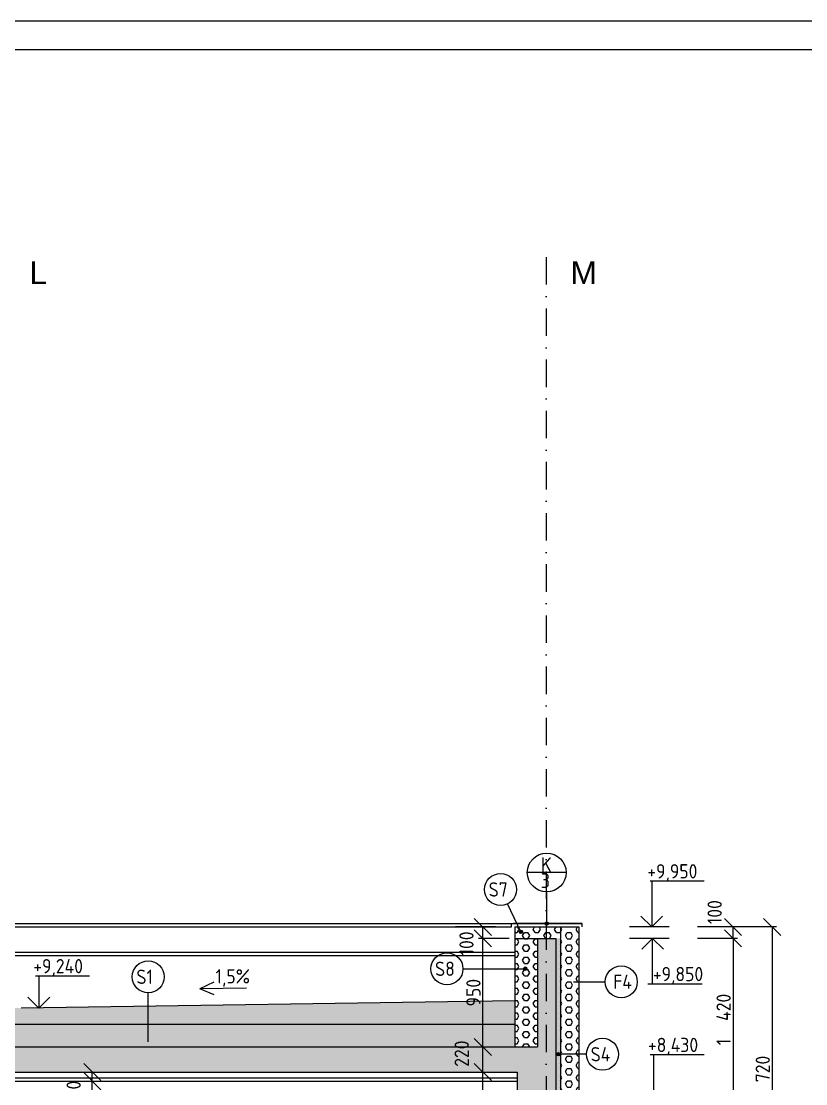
# Model space of a CAD drawing. Extents: x 3792242 to 5145247, y -1546315 to -1031918.
# Drawn here: x 3944992 to 3951864, y -1493183 to -1483880 of the extents above; entities that cross this region are included whole.
import ezdxf

# ---------------------------------------------------------------- set-up
doc = ezdxf.new("R2010")
doc.units = 0
doc.header["$MEASUREMENT"] = 0
doc.linetypes.add('BODKOCIARKOVANA_3', pattern=[5.6, 3, -1.3, 0, -1.3])
doc.layers.get('0').update_dxf_attribs({"linetype": 'CONTINUOUS'})
doc.layers.get('Defpoints').update_dxf_attribs({"color": 61, "linetype": 'CONTINUOUS'})
for name, color, linetype in [('KÓTY', 4, 'CONTINUOUS'), ('MÚRY', 1, 'CONTINUOUS'), ('OKNÁ', 143, 'CONTINUOUS'), ('osi', 253, 'CONTINUOUS'), ('TENKÁ', 7, 'CONTINUOUS'), ('ŠRAFY', 82, 'CONTINUOUS'), ('šrafy-múry', 8, 'CONTINUOUS')]:
    doc.layers.add(name, color=color, linetype=linetype)
doc.styles.add('styl1', font='arial.ttf')
doc.styles.add('STYLE1', font='isocp.shx')
doc.dimstyles.new('STANDARD-50', dxfattribs={"dimtxt": 125, "dimasz": 150, "dimexe": 10, "dimexo": 200, "dimgap": 20, "dimtad": 1, "dimdsep": 46, "dimlunit": 6, "dimtxsty": 'STYLE1', "dimblk1": 'OBLIQUE', "dimblk2": 'OBLIQUE', "dimsah": 1, "dimcen": 2.5, "dimse1": 1, "dimse2": 1, "dimadec": 0, "dimazin": 0, "dimtfac": 1, "dimtmove": 1, "dimatfit": 3, "dimldrblk": 'OBLIQUE', "dimfxl": 1, "dimtolj": 1, "dimtzin": 0, "dimarcsym": 0})

# ---------------------------------------------------------------- blocks, each defined once
blk = doc.blocks.new('_OBLIQUE')
at = {"color": 0, "linetype": 'ByBlock'}
blk.add_line((-0.5, -0.5), (0.5, 0.5), dxfattribs=at)
blk = doc.blocks.new('*D31786')
at = {"layer": 'Defpoints', "color": 0}
for p in [(3949035.5, -1493080.3), (3949335, -1493080.3), (3949335, -1497172)]:
    blk.add_point(p, dxfattribs=at)
at = {"layer": 'KÓTY', "color": 0, "lineweight": -2, "ltscale": 0.25}
blk.add_line((3949035.5, -1497172), (3949035.5, -1493080.3), dxfattribs=at)
at = {"layer": 'KÓTY', "color": 0, "linetype": 'ByBlock', "lineweight": -2, "xscale": 150, "yscale": 150, "zscale": 150}
for p, rotation in [((3949035.5, -1493080.3), 90), ((3949035.5, -1497172), 270)]:
    blk.add_blockref('_OBLIQUE', p, dxfattribs=dict(at, rotation=rotation))
at = {"layer": 'KÓTY', "color": 0, "insert": (3948938.7, -1495496.5), "char_height": 125, "attachment_point": 5, "rotation": 90, "style": 'STYLE1'}
blk.add_mtext('\\A1;4ﾠ091,76', dxfattribs=at)
blk = doc.blocks.new('*D31900')
at = {"layer": 'Defpoints', "color": 0}
for p in [(3949035.5, -1492860.3), (3949335, -1492860.3), (3949335, -1493080.3)]:
    blk.add_point(p, dxfattribs=at)
at = {"layer": 'KÓTY', "color": 0, "lineweight": -2, "ltscale": 0.25}
blk.add_line((3949035.5, -1493080.3), (3949035.5, -1492860.3), dxfattribs=at)
at = {"layer": 'KÓTY', "color": 0, "linetype": 'ByBlock', "lineweight": -2, "xscale": 150, "yscale": 150, "zscale": 150}
for p, rotation in [((3949035.5, -1492860.3), 90), ((3949035.5, -1493080.3), 270)]:
    blk.add_blockref('_OBLIQUE', p, dxfattribs=dict(at, rotation=rotation))
at = {"layer": 'KÓTY', "color": 0, "insert": (3948850.5, -1492919.5), "char_height": 125, "attachment_point": 5, "rotation": 90, "style": 'STYLE1'}
blk.add_mtext('\\A1;220', dxfattribs=at)
blk = doc.blocks.new('*D31901')
at = {"layer": 'Defpoints', "color": 0}
for p in [(3949035.5, -1491910.3), (3949515, -1491910.3), (3949515, -1492860.3)]:
    blk.add_point(p, dxfattribs=at)
at = {"layer": 'KÓTY', "color": 0, "lineweight": -2, "ltscale": 0.25}
blk.add_line((3949035.5, -1492860.3), (3949035.5, -1491910.3), dxfattribs=at)
at = {"layer": 'KÓTY', "color": 0, "linetype": 'ByBlock', "lineweight": -2, "xscale": 150, "yscale": 150, "zscale": 150}
for p, rotation in [((3949035.5, -1491910.3), 90), ((3949035.5, -1492860.3), 270)]:
    blk.add_blockref('_OBLIQUE', p, dxfattribs=dict(at, rotation=rotation))
at = {"layer": 'KÓTY', "color": 0, "insert": (3948953, -1492385.3), "char_height": 125, "attachment_point": 5, "rotation": 90, "style": 'STYLE1'}
blk.add_mtext('\\A1;950', dxfattribs=at)
blk = doc.blocks.new('*D31902')
at = {"layer": 'Defpoints', "color": 0}
for p in [(3949035.5, -1491810.3), (3949515, -1491810.3), (3949515, -1491910.3)]:
    blk.add_point(p, dxfattribs=at)
at = {"layer": 'KÓTY', "color": 0, "lineweight": -2, "ltscale": 0.25}
blk.add_line((3949035.5, -1491910.3), (3949035.5, -1491810.3), dxfattribs=at)
at = {"layer": 'KÓTY', "color": 0, "linetype": 'ByBlock', "lineweight": -2, "xscale": 150, "yscale": 150, "zscale": 150}
for p, rotation in [((3949035.5, -1491810.3), 90), ((3949035.5, -1491910.3), 270)]:
    blk.add_blockref('_OBLIQUE', p, dxfattribs=dict(at, rotation=rotation))
at = {"layer": 'KÓTY', "color": 0, "insert": (3948892, -1491954), "char_height": 125, "attachment_point": 5, "rotation": 90, "style": 'STYLE1'}
blk.add_mtext('\\A1;100', dxfattribs=at)
blk = doc.blocks.new('*D31927')
at = {"layer": 'Defpoints', "color": 0}
for p in [(3945615, -1493160.3), (3945835, -1493160.3), (3945835, -1493330.3)]:
    blk.add_point(p, dxfattribs=at)
at = {"layer": 'KÓTY', "color": 0, "lineweight": -2, "ltscale": 0.25}
blk.add_line((3945615, -1493330.3), (3945615, -1493160.3), dxfattribs=at)
at = {"layer": 'KÓTY', "color": 0, "linetype": 'ByBlock', "lineweight": -2, "xscale": 150, "yscale": 150, "zscale": 150}
for p, rotation in [((3945615, -1493160.3), 90), ((3945615, -1493330.3), 270)]:
    blk.add_blockref('_OBLIQUE', p, dxfattribs=dict(at, rotation=rotation))
at = {"layer": 'KÓTY', "color": 0, "insert": (3945499.5, -1493481.5), "char_height": 125, "attachment_point": 5, "rotation": 90, "style": 'STYLE1'}
blk.add_mtext('\\A1;170', dxfattribs=at)
blk = doc.blocks.new('*D31928')
at = {"layer": 'Defpoints', "color": 0}
for p in [(3945615, -1493080.3), (3945960, -1493080.3), (3945960, -1493160.3)]:
    blk.add_point(p, dxfattribs=at)
at = {"layer": 'KÓTY', "color": 0, "lineweight": -2, "ltscale": 0.25}
blk.add_line((3945615, -1493160.3), (3945615, -1493080.3), dxfattribs=at)
at = {"layer": 'KÓTY', "color": 0, "linetype": 'ByBlock', "lineweight": -2, "xscale": 150, "yscale": 150, "zscale": 150}
for p, rotation in [((3945615, -1493080.3), 90), ((3945615, -1493160.3), 270)]:
    blk.add_blockref('_OBLIQUE', p, dxfattribs=dict(at, rotation=rotation))
at = {"layer": 'KÓTY', "color": 0, "insert": (3945451.5, -1493237.5), "char_height": 125, "attachment_point": 5, "rotation": 90, "style": 'STYLE1'}
blk.add_mtext('\\A1;80', dxfattribs=at)
blk = doc.blocks.new('*D49299')
at = {"layer": 'Defpoints', "color": 0}
for p in [(3949675, -1491910.3), (3949675, -1493330.3), (3951226.5, -1493330.3)]:
    blk.add_point(p, dxfattribs=at)
at = {"layer": 'KÓTY', "color": 0, "lineweight": -2, "ltscale": 0.25}
blk.add_line((3951226.5, -1491910.3), (3951226.5, -1493330.3), dxfattribs=at)
at = {"layer": 'KÓTY', "color": 0, "linetype": 'ByBlock', "lineweight": -2, "xscale": 150, "yscale": 150, "zscale": 150}
for p, rotation in [((3951226.5, -1491910.3), 90), ((3951226.5, -1493330.3), 270)]:
    blk.add_blockref('_OBLIQUE', p, dxfattribs=dict(at, rotation=rotation))
at = {"layer": 'KÓTY', "color": 0, "insert": (3951144, -1492620.3), "char_height": 125, "attachment_point": 5, "rotation": 90, "style": 'STYLE1'}
blk.add_mtext('\\A1;1ﾠ420', dxfattribs=at)
blk = doc.blocks.new('*D49300')
at = {"layer": 'Defpoints', "color": 0}
for p in [(3949515, -1491810.3), (3951226.5, -1491810.3), (3949515, -1491910.3)]:
    blk.add_point(p, dxfattribs=at)
at = {"layer": 'KÓTY', "color": 0, "lineweight": -2, "ltscale": 0.25}
blk.add_line((3951226.5, -1491910.3), (3951226.5, -1491810.3), dxfattribs=at)
at = {"layer": 'KÓTY', "color": 0, "linetype": 'ByBlock', "lineweight": -2, "xscale": 150, "yscale": 150, "zscale": 150}
for p, rotation in [((3951226.5, -1491810.3), 90), ((3951226.5, -1491910.3), 270)]:
    blk.add_blockref('_OBLIQUE', p, dxfattribs=dict(at, rotation=rotation))
at = {"layer": 'KÓTY', "color": 0, "insert": (3951065.5, -1491680), "char_height": 125, "attachment_point": 5, "rotation": 90, "style": 'STYLE1'}
blk.add_mtext('\\A1;100', dxfattribs=at)
blk = doc.blocks.new('*D49322')
at = {"layer": 'Defpoints', "color": 0}
for p in [(3949875, -1491810.3), (3949875, -1494530.3), (3951569.5, -1494530.3)]:
    blk.add_point(p, dxfattribs=at)
at = {"layer": 'KÓTY', "color": 0, "lineweight": -2, "ltscale": 0.25}
blk.add_line((3951569.5, -1491810.3), (3951569.5, -1494530.3), dxfattribs=at)
at = {"layer": 'KÓTY', "color": 0, "linetype": 'ByBlock', "lineweight": -2, "xscale": 150, "yscale": 150, "zscale": 150}
for p, rotation in [((3951569.5, -1491810.3), 90), ((3951569.5, -1494530.3), 270)]:
    blk.add_blockref('_OBLIQUE', p, dxfattribs=dict(at, rotation=rotation))
at = {"layer": 'KÓTY', "color": 0, "insert": (3951487, -1493170.3), "char_height": 125, "attachment_point": 5, "rotation": 90, "style": 'STYLE1'}
blk.add_mtext('\\A1;2ﾠ720', dxfattribs=at)

msp = doc.modelspace()

# ---------------------------------------------------------------- hatches: boundary and pattern name
at = {"layer": 'TENKÁ'}
h = msp.add_hatch(color=256, dxfattribs=at)
h.dxf.hatch_style = 1
h.paths.add_polyline_path([(3949595, -1491765.27, 2.41421356), (3949610, -1491780.27, 0.41421356)])
h = msp.add_hatch(color=256, dxfattribs=at)
h.dxf.hatch_style = 1
h.paths.add_polyline_path([(3949369, -1491837.5, 2.41421356), (3949384, -1491852.5, 0.41421356)])
h = msp.add_hatch(color=256, dxfattribs=at)
h.dxf.hatch_style = 1
h.paths.add_polyline_path([(3949407, -1492160.176, 2.41421356), (3949422, -1492175.176, 0.41421356)])
h = msp.add_hatch(color=256, dxfattribs=at)
h.dxf.hatch_style = 1
h.paths.add_polyline_path([(3949697.5, -1492909.676, -2.41421356), (3949682.5, -1492924.676, -0.41421356)])
at = {"layer": 'ŠRAFY'}
h = msp.add_hatch(dxfattribs=at)
h.set_pattern_fill('HEX', color=256, scale=250)
h.set_pattern_definition([(0, (-512070, 16000), (0, 54.12658774), [31.25, -62.5]), (120, (-512070, 16000), (-46.875, -27.06329387), [31.25, -62.5]), (60, (-512038.75, 16000), (-46.875, 27.06329387), [31.25, -62.5])])
h.paths.add_polyline_path([(3949875, -1493380.27), (3949875, -1491810.27), (3949315, -1491810.27), (3949315, -1492392.808), (3949315, -1492660.27), (3949315, -1492860.27), (3949515, -1492860.27), (3949515, -1491910.27), (3949675, -1491910.27), (3949715, -1491910.27), (3949715, -1493380.27)])
h = msp.add_hatch(dxfattribs=at)
h.set_pattern_fill('HONEY', color=256, scale=80, angle=180)
h.set_pattern_definition([(0, (-497449, 7000), (15, 8.660254038), [10, -20]), (120, (-497449, 7000), (-15, 8.660254038), [10, -20]), (60, (-497449, 7000), (9e-15, 17.320508076), [-20, 10])])
h.paths.add_polyline_path([(3949715, -1493330.27), (3949715, -1491910.27), (3949675, -1491910.27), (3949675, -1493330.27)])
h = msp.add_hatch(dxfattribs=at)
h.set_pattern_fill('SQUARE', color=256, scale=300)
h.paths.add_polyline_path([(3936435, -1492660.27), (3938935.959, -1492660.27), (3949315, -1492660.27), (3949315, -1492455.433), (3945149.353, -1492517.918), (3945144.717, -1492517.987), (3944992.5, -1492520.27), (3936435, -1492391.908)])
h.paths.add_polyline_path([(3938884.802, -1492433.559), (3939391.602, -1492433.559), (3939391.602, -1492633.673), (3938884.802, -1492633.673)], flags=24)
h.paths.add_polyline_path([(3948828, -1492529.07), (3948828, -1492241.471), (3949078, -1492241.471), (3949078, -1492529.07)], flags=9)
h.paths.add_polyline_path([(3937020, -1492681.299), (3937020, -1492393.701), (3937270, -1492393.701), (3937270, -1492681.299)], flags=9)
h = msp.add_hatch(dxfattribs=at)
h.set_pattern_fill('SQUARE', color=256, scale=300)
h.paths.add_polyline_path([(3949315, -1492860.27), (3949315, -1492660.27), (3938935.959, -1492660.27), (3938935.959, -1492860.27)])
h.paths.add_polyline_path([(3948725.5, -1493063.319), (3948725.5, -1492775.721), (3948975.5, -1492775.721), (3948975.5, -1493063.319)], flags=9)
at = {"layer": 'šrafy-múry'}
h = msp.add_hatch(dxfattribs=at)
h.set_pattern_fill('ANSI36', color=253, scale=800)
h.set_pattern_definition([(45, (0, 7000), (53.0330086, 194.4543648), [250, -50, 0, -50])])
h.paths.add_polyline_path([(3949675, -1493330.27), (3949675, -1491910.27), (3949515, -1491910.27), (3949515, -1492860.27), (3936235, -1492860.27), (3936235, -1491910.27), (3936075, -1491910.27), (3936075, -1493330.27), (3936415, -1493330.27), (3936415, -1493080.27), (3940635, -1493080.27), (3940750, -1493080.27), (3941750, -1493080.27), (3941865, -1493080.27), (3944165, -1493080.27), (3944330, -1493080.27), (3949335, -1493080.27), (3949335, -1493330.27)])

# ---------------------------------------------------------------- linework, layer by layer
at = {"layer": 'KÓTY', "ltscale": 0.25}
for p, q in [((3949145.403, -1491810.27), (3948795.403, -1491810.27)), ((3950668.403, -1491810.27), (3950318.403, -1491810.27)), ((3951264.5, -1491810.27), (3950914.5, -1491810.27)), ((3951607.5, -1491810.27), (3951257.5, -1491810.27)), ((3949266.403, -1491910.27), (3948997.5, -1491910.27)), ((3950668.403, -1491910.27), (3950318.403, -1491910.27)), ((3951264.5, -1491910.27), (3950914.5, -1491910.27))]:
    msp.add_line(p, q, dxfattribs=at)
at = {"layer": 'MÚRY'}
for p, q in [((3949315, -1491810.27), (3949875, -1491810.27)), ((3949315, -1491810.27), (3949315, -1492455.433)), ((3949875, -1491810.27), (3949875, -1494530.27)), ((3949315, -1492455.433), (3944992.5, -1492520.27)), ((3944330, -1493080.27), (3949335, -1493080.27)), ((3949335, -1493080.27), (3949335, -1494530.27))]:
    msp.add_line(p, q, dxfattribs=at)
at = {"layer": 'OKNÁ', "ltscale": 0.25}
for p, q in [((3949830.5, -1492289.981), (3950107.861, -1492289.981)), ((3946105, -1492816.507), (3946105, -1492386.639)), ((3949943.5, -1492924.676), (3949697.5, -1492924.676))]:
    msp.add_line(p, q, dxfattribs=at)
for centre in [(3949190.5, -1491482.176), (3948721, -1492176.676), (3946105, -1492246.639), (3950247.861, -1492289.981), (3950083.5, -1492924.676)]:
    msp.add_circle(centre, 140, dxfattribs=at)
at = {"layer": 'osi', "linetype": 'BODKOCIARKOVANA_3', "ltscale": 80}
msp.add_line((3949590, -1485946), (3949590, -1508356), dxfattribs=at)
at = {"layer": 'TENKÁ', "color": 7}
for p, q in [((3962617, -1483879.516), (3885421.311, -1483879.516)), ((3962367, -1484129.516), (3885671.311, -1484129.516))]:
    msp.add_line(p, q, dxfattribs=at)
at = {"layer": 'TENKÁ', "ltscale": 0.25}
for p, q in [((3949765, -1491333.367), (3949425, -1491333.367)), ((3949595, -1491795.27), (3949595, -1491503.367))]:
    msp.add_line(p, q, dxfattribs=at)
at = {"layer": 'TENKÁ', "linetype": 'ByBlock', "ltscale": 0.25}
for p, q in [((3950974.805, -1491410.27), (3950500.906, -1491410.27)), ((3950514.459, -1491410.27), (3950514.459, -1491810.27)), ((3950514.459, -1491810.27), (3950419, -1491714.811)), ((3950514.459, -1491810.27), (3950609.919, -1491714.811)), ((3950522.057, -1491910.27), (3950426.597, -1492005.73)), ((3950522.057, -1491910.27), (3950617.516, -1492005.73)), ((3950522.057, -1492310.27), (3950522.057, -1491910.27)), ((3945591.305, -1492240.77), (3945117.406, -1492240.77)), ((3945147, -1492240.77), (3945147, -1492520.27)), ((3950954.861, -1492310.27), (3950480.963, -1492310.27)), ((3945147, -1492520.27), (3945051.541, -1492424.811)), ((3945147, -1492520.27), (3945242.459, -1492424.811)), ((3950974.805, -1492930.27), (3950500.906, -1492930.27)), ((3950530.5, -1492930.27), (3950530.5, -1493330.27))]:
    msp.add_line(p, q, dxfattribs=at)
at = {"layer": 'TENKÁ'}
for p, q in [((3949369, -1491852.5), (3949251.288, -1491608.29)), ((3942896.15, -1491780.27), (3949905, -1491780.27)), ((3949285, -1491810.27), (3949285, -1491780.27)), ((3949905, -1491780.27), (3949305, -1491780.27)), ((3949905, -1491810.27), (3949905, -1491780.27)), ((3942896.164, -1491810.27), (3949285, -1491810.27)), ((3949715, -1491810.27), (3949715, -1493380.27)), ((3949315, -1491910.27), (3949675, -1491910.27)), ((3949515, -1491910.27), (3949675, -1491910.27)), ((3949515, -1491910.27), (3949515, -1492860.27)), ((3949675, -1491910.27), (3949675, -1493330.27)), ((3936435, -1492030.27), (3949315, -1492030.27)), ((3936435, -1492060.27), (3949315, -1492060.27)), ((3948860.992, -1492175.176), (3949407, -1492175.176)), ((3946680.021, -1492294.588), (3946555.5, -1492351.77)), ((3946964.938, -1492344.624), (3946555.5, -1492351.77)), ((3946681.941, -1492404.572), (3946555.5, -1492351.77)), ((3949315, -1492455.433), (3949315, -1492860.27)), ((3936435, -1492660.27), (3949315, -1492660.27)), ((3936235, -1492860.27), (3949515, -1492860.27)), ((3944330, -1493130.27), (3949335, -1493130.27)), ((3944330, -1493160.27), (3949335, -1493160.27))]:
    msp.add_line(p, q, dxfattribs=at)
at = {"layer": 'TENKÁ', "ltscale": 0.25}
msp.add_circle((3949595, -1491333.367), 170, dxfattribs=at)
at = {"layer": 'TENKÁ'}
for centre in [(3949595, -1491780.27), (3949369, -1491852.5), (3949407, -1492175.176), (3949697.5, -1492924.676)]:
    msp.add_circle(centre, 15, dxfattribs=at)

# ---------------------------------------------------------------- texts
at = {"layer": 'TENKÁ', "ltscale": 0.25}
for s, height, style, p in [('L', 200, 'styl1', (3945062.554, -1486180.5)), ('M', 200, 'styl1', (3949802.554, -1486180.5)), ('+9,950', 125, 'STYLE1', (3950475.802, -1491384.944)), ('S7', 125, 'STYLE1', (3949086.196, -1491544.354)), ('+9,240', 125, 'STYLE1', (3945097.889, -1492215.749)), ('S8', 125, 'STYLE1', (3948616.696, -1492238.854)), ('S1', 125, 'STYLE1', (3946000.696, -1492308.816)), ('1,5%', 125, 'STYLE1', (3946694.582, -1492304.56)), ('F4', 125, 'STYLE1', (3950176.557, -1492352.158)), ('+9,850', 125, 'STYLE1', (3950524.493, -1492284.944)), ('+8,430', 125, 'STYLE1', (3950481.389, -1492905.249)), ('S4', 125, 'STYLE1', (3949979.196, -1492986.854))]:
    msp.add_text(s, height=height, dxfattribs=dict(at, style=style)).set_placement(p)
at = {"layer": 'TENKÁ', "style": 'STYLE1'}
for s, p in [('K', (3949542.97, -1491329.867)), ('3', (3949541.97, -1491468.504))]:
    msp.add_text(s, height=130, dxfattribs=at).set_placement(p)

# ---------------------------------------------------------------- dimensions: what is measured, and where the dimension line sits
at = {"layer": 'KÓTY', "ltscale": 0.25}
for base, p1, p2, picture, middle in [((3951226.5, -1491810.27), (3949515, -1491910.27), (3949515, -1491810.27), '*D49300', (3951148, -1491680)), ((3949035.5, -1491810.27), (3949515, -1491910.27), (3949515, -1491810.27), '*D31902', (3948974.5, -1491954)), ((3945615, -1493080.27), (3945960, -1493160.27), (3945960, -1493080.27), '*D31928', (3945534, -1493237.5)), ((3945615, -1493160.27), (3945835, -1493330.27), (3945835, -1493160.27), '*D31927', (3945582, -1493481.5)), ((3949035.5, -1493080.2703), (3949335, -1497172.035), (3949335, -1493080.2703), '*D31786', (3949030.5, -1495496.5))]:
    dim = msp.add_linear_dim(base=base, p1=p1, p2=p2, angle=90, dimstyle='STANDARD-50', override={"dimtxsty": 'STYLE1', "dimldrblk": 'OBLIQUE'}, dxfattribs=at)
    dim.commit()
    dim.dimension.update_dxf_attribs({"geometry": picture, "text_midpoint": middle, "dimtype": 160})
for base, p1, p2, picture, middle in [((3951569.5, -1494530.27), (3949875, -1491810.27), (3949875, -1494530.27), '*D49322', (3951486.957, -1493170.27)), ((3949035.5, -1491910.27), (3949515, -1492860.27), (3949515, -1491910.27), '*D31901', (3948953, -1492385.27)), ((3951226.5, -1493330.27), (3949675, -1491910.27), (3949675, -1493330.27), '*D49299', (3951143.957, -1492620.27)), ((3949035.5, -1492860.27), (3949335, -1493080.27), (3949335, -1492860.27), '*D31900', (3948850.5, -1492919.52))]:
    dim = msp.add_linear_dim(base=base, p1=p1, p2=p2, angle=90, dimstyle='STANDARD-50', override={"dimtxsty": 'STYLE1', "dimldrblk": 'OBLIQUE'}, dxfattribs=at)
    dim.commit()
    dim.dimension.update_dxf_attribs({"geometry": picture, "text_midpoint": middle})

doc.saveas('drawing.dxf')
